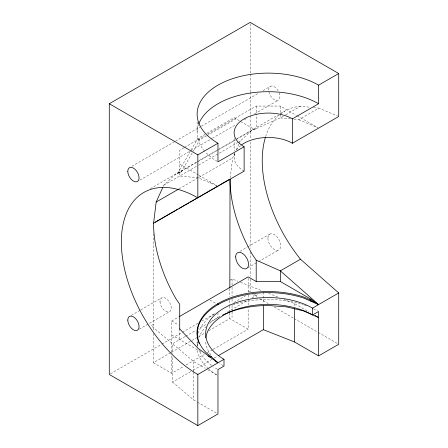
<?xml version="1.0" encoding="UTF-8"?>
<svg xmlns="http://www.w3.org/2000/svg" width="448" height="448" viewBox="0 0 448 448"><rect width="100%" height="100%" fill="white"/><g stroke="black" fill="none" stroke-linecap="round" stroke-linejoin="round"><path stroke-width="0.34" stroke-dasharray="2.24 1.68" d="M230.205 177.89L232.646 157.914L234.623 153.535M163.24 186.43L163.806 185.181L175.958 173.908L179.721 172.743L181.345 171.808L192.864 151.855M236.32 149.783L238.868 144.155M239.154 143.528L240.285 141.025L252.437 129.752L256.2 128.593L280.353 117.891L283.31 116.183M181.345 171.808L177.61 173.398L190.798 150.556M191.145 149.957L197.736 138.538L206.192 133.661M193.217 151.25L199.847 139.759L199.847 138.594M131.869 166.32L174.798 141.534M175.403 141.182L200.799 126.521M201.398 126.174L258.843 93.01M263.077 90.569L270.329 86.38M206.797 133.308L233.962 117.622L254.582 129.528L256.2 128.593L256.2 114.117M183.865 147.823L179.721 150.214L179.721 175.991L198.167 177.817L216.686 185.696M184.458 147.482L205.285 135.458M207.698 134.064L256.2 106.058L280.353 106.058L296.486 115.377M206.489 135.923L199.847 139.759L197.736 138.538M207.094 135.576L236.074 118.843L236.074 117.678M139.838 180.124L211.786 138.583M212.391 138.23L235.973 124.617M244.44 119.728L246.254 118.681M254.716 113.798L278.298 100.184M150.321 188.709L198.24 161.045M198.845 160.698L236.18 139.138M236.779 138.79L278.079 114.951M280.465 113.574L284.637 111.16M177.61 173.398L196.879 162.271M197.484 161.924L217.358 150.45M217.958 150.102L235.424 140.022M236.023 139.675L254.089 129.242M163.806 185.181L198.128 165.362M198.733 165.015L218.607 153.541M219.206 153.194L238.476 142.066M239.081 141.719L240.285 141.025M285.678 114.817L300.479 106.271L310.044 107.218M179.049 188.854L198.318 177.733M198.923 177.38L232.646 157.914M294.017 119.246L298.799 119.717L318.92 108.102L337.439 115.976M239.943 251.339L247.1 247.206M247.699 246.859L269.758 234.125M131.236 315.414L140.185 310.251M140.778 309.904L161.65 297.853M139.21 329.218L169.618 311.657M247.862 267.803L257.998 261.951M258.591 261.604L278.869 249.9M153.35 324.391L151.127 325.674L193.81 361.693L205.285 368.318M229.83 280.235L232.058 278.953L237.905 281.26M171.674 352.397L171.674 321.026L178.842 316.887M110.494 373.778L161.28 344.45M161.885 344.103L181.838 332.584M182.442 332.237L198.167 323.159M201.79 321.065L215.096 313.387M233.839 302.562L245.93 295.579M185.102 336.51L172.553 343.756L172.553 353.517M185.696 336.168L196.454 329.958M197.053 329.61L206.612 324.094M210.795 321.675L220.354 316.159M227.522 312.021L247.24 300.636M252.017 297.875L258.591 294.084M153.35 333.452L153.35 362.734L170.817 352.654M171.416 352.307L191.29 340.833M191.895 340.486L197.915 337.008M198.514 336.661L205.139 332.836M208.757 330.747L229.83 318.584L248.153 329.157L248.153 308.241M153.35 362.734L171.674 373.313L183.719 366.358M186.127 364.969L204.193 354.536M207.2 352.8L212.621 349.67M213.226 349.322L248.153 329.157M190.719 371.61L172.553 382.099L172.553 357M193.138 370.216L211.91 359.38M214.329 357.98L217.358 356.233M313.46 107.559L318.92 108.102M290.601 118.905L280.353 117.891L280.353 106.058M240.503 282.29L261.951 290.758M268.548 293.367L278.908 297.461M284.082 299.505L294.442 303.593L308.93 311.959M298.799 119.717L317.313 127.596M297.08 115.718L317.996 127.792M179.721 164.158L198.318 174.894M198.923 175.241L216.787 185.556M248.153 290.814L249.878 291.81M254.475 294.465L256.2 295.462M252.571 294.526L257.393 297.31M259.801 298.704L268.234 303.57M274.26 307.048L293.535 318.181M294.14 318.528L317.632 332.091M318.237 332.438L337.512 343.566M209.91 300.014L216.238 303.666M171.674 321.026L178.573 325.007M171.674 334.97L201.919 352.43M207.698 369.712L217.358 375.29A71.154 41.082 0 0 1 208.981 369.292M172.469 382.026L193.81 400.036L196.829 401.778M197.434 402.13L216.754 413.286M294.442 303.593L294.442 307.082M263.374 292.018L263.374 303.173M256.2 106.058L256.2 113.428M250.163 23.8L250.163 73.472M250.163 74.166L250.163 91.661M250.163 92.361L250.163 139.233M250.163 142.027L250.163 248.366M250.163 251.86L250.163 276.349M250.163 279.149L250.163 291.738M248.153 278.264L248.153 292.208M248.153 294.997L248.153 305.452M234.125 138.365L234.125 150.914M234.125 153.703L234.125 157.186M232.058 278.953L232.058 286.619M232.058 287.319L232.058 296.38M232.058 299.169L232.058 302.658M232.058 305.446L232.058 311.024M232.058 311.718L232.058 317.296M229.83 288.602L229.83 296.968M229.83 300.457L229.83 305.334M229.83 306.034L229.83 312.306M229.83 313.006L229.83 318.584M217.963 312.838L217.963 317.537M210.319 181.821L210.319 182.986M197.12 121.766L197.12 132.787M197.12 341.886L197.12 345.918A71.154 41.082 0 0 1 197.585 341.897M193.81 361.693L193.81 371.454M193.81 372.148L193.81 400.036M179.721 328.944L179.721 339.618M171.674 355.886L171.674 373.313M153.35 233.755L153.35 330.663M217.347 369.23A71.154 41.082 0 0 1 213.78 366.957M211.557 365.35A71.154 41.082 0 0 1 198.985 349.882M197.893 346.578A71.154 41.082 0 0 1 197.159 341.88M198.274 333.183A71.154 41.082 0 0 1 214.939 313.354M232.697 304.965A71.154 41.082 0 0 1 303.24 304.763M304.517 305.189A71.154 41.082 0 0 1 306.494 305.889M313.426 308.795A71.154 41.082 0 0 1 317.492 310.873M208.494 368.866A71.154 41.082 0 0 1 197.204 348.589M198.727 337.904A71.154 41.082 0 0 1 206.147 326.558M209.474 323.456A71.154 41.082 0 0 1 219.621 316.613M223.367 365.736A62.619 36.154 0 0 1 219.733 363.384M210.829 354.928A62.619 36.154 0 0 1 205.66 340.547M217.347 161.476A71.154 41.082 0 0 1 205.173 151.766M204.697 151.234A71.154 41.082 0 0 1 198.492 124.757M244.126 171.13A34.154 19.718 0 0 1 234.78 153.334M236.533 149.906A34.154 19.718 0 0 1 240.643 145.6M265.664 136.528A108.158 62.446 60 0 1 300.479 106.271M279.194 92.842A7.969 4.603 60 0 1 276.472 100.537A7.969 4.603 60 0 1 268.873 91.823M268.677 90.026A7.969 4.603 60 0 1 272.16 86.022A7.969 4.603 60 0 1 278.298 90.978M159.998 301.504A7.969 4.603 60 0 0 168.454 312.021A7.969 4.603 60 0 0 168.454 300.748A7.969 4.603 60 0 0 159.998 301.504M267.876 238.291A9.106 5.258 60 0 0 277.536 250.309A9.106 5.258 60 0 0 277.536 237.429A9.106 5.258 60 0 0 267.876 238.291"/><path stroke-width="0.67" d="M162.674 187.684L156.167 202.065L153.558 223.418A108.158 62.446 60 0 0 175.958 298.794L179.721 304.304L179.721 329.157M224 359.274L224 366.106L217.963 369.594L217.963 413.98L197.837 425.6L197.837 374.472L224 359.274A62.619 36.154 0 0 1 224 308.146A62.619 36.154 0 0 1 312.553 308.146L318.59 304.573L280.353 270.85L256.2 260.148L252.437 254.643A108.158 62.446 60 0 1 230.037 179.267L229.83 287.907M197.837 425.6L109.284 374.472L109.284 103.734L250.163 22.4L338.716 73.528L338.716 116.519L292.426 143.242A34.154 19.718 0 0 0 241.735 144.777M109.284 103.734L197.837 154.862L217.963 143.242A71.154 41.082 0 0 1 217.963 85.148A71.154 41.082 0 0 1 318.59 85.148L338.716 73.528M318.59 85.148L318.59 103.734L292.426 118.843A34.154 19.718 0 0 0 244.126 118.843A34.154 19.718 0 0 0 244.126 146.731L217.963 161.834L217.963 143.242M156.167 202.065L178.444 189.202M155.159 222.258L178.041 209.042M179.245 208.348L188.882 202.787M190.086 202.093L218.389 185.752M219.593 185.058L229.23 179.491M179.441 316.54L248.153 276.87L256.2 281.518L280.353 281.518L310.946 299.18L318.59 304.758M218.568 355.533L263.374 329.666L294.442 341.942L318.59 355.886L338.716 344.266L338.716 292.953L300.479 259.23L280.353 270.85L280.353 281.518M217.963 362.852L211.327 356.698L210.319 357.28L207.917 355.891M310.946 299.18L309.943 299.762L303.856 297.069A71.154 41.082 0 0 0 217.963 303.593A71.154 41.082 0 0 0 206.657 353.186L211.327 356.698M318.59 304.573L338.716 292.953M205.834 337.854A62.619 36.154 0 0 1 246.484 306.65A62.619 36.154 0 0 1 312.553 314.983L318.59 311.494L318.59 355.886M311.052 301.325L309.943 299.762L318.058 304.438L303.856 298.133A71.154 41.082 0 0 0 197.12 333.71M314.966 315.448L318.59 317.537L303.856 311.007L286.692 306.908L268.279 305.508A71.154 41.082 0 0 0 222.527 315.123M153.35 223.3L244.126 171.13L244.126 146.731M215.46 360.909L217.532 362.471L198.167 348.415L179.721 328.944M312.553 308.146L312.553 314.983M294.442 308.476L294.442 341.942M292.426 118.843L292.426 143.242M263.374 305.962L263.374 329.666M256.2 260.148L256.2 281.518M217.963 303.593L217.963 304.662M197.837 154.862L197.837 197.854A108.158 62.446 60 0 0 121.358 242.01A108.158 62.446 60 0 0 197.837 374.472M199.259 343.7A71.154 41.082 0 0 1 197.131 334.376M198.727 124.102A71.154 41.082 0 0 1 248.186 93.374A71.154 41.082 0 0 1 318.59 103.734M300.479 259.23A108.158 62.446 60 0 1 265.446 137.217M127.798 171.36A7.969 4.603 60 0 0 136.254 181.877A7.969 4.603 60 0 0 136.254 170.61A7.969 4.603 60 0 0 127.798 171.36M127.798 320.096A7.969 4.603 60 0 0 136.254 330.607A7.969 4.603 60 0 0 136.254 319.34A7.969 4.603 60 0 0 127.798 320.096M235.67 256.883A9.106 5.258 60 0 0 245.336 268.901A9.106 5.258 60 0 0 245.336 256.021A9.106 5.258 60 0 0 235.67 256.883"/></g></svg>
